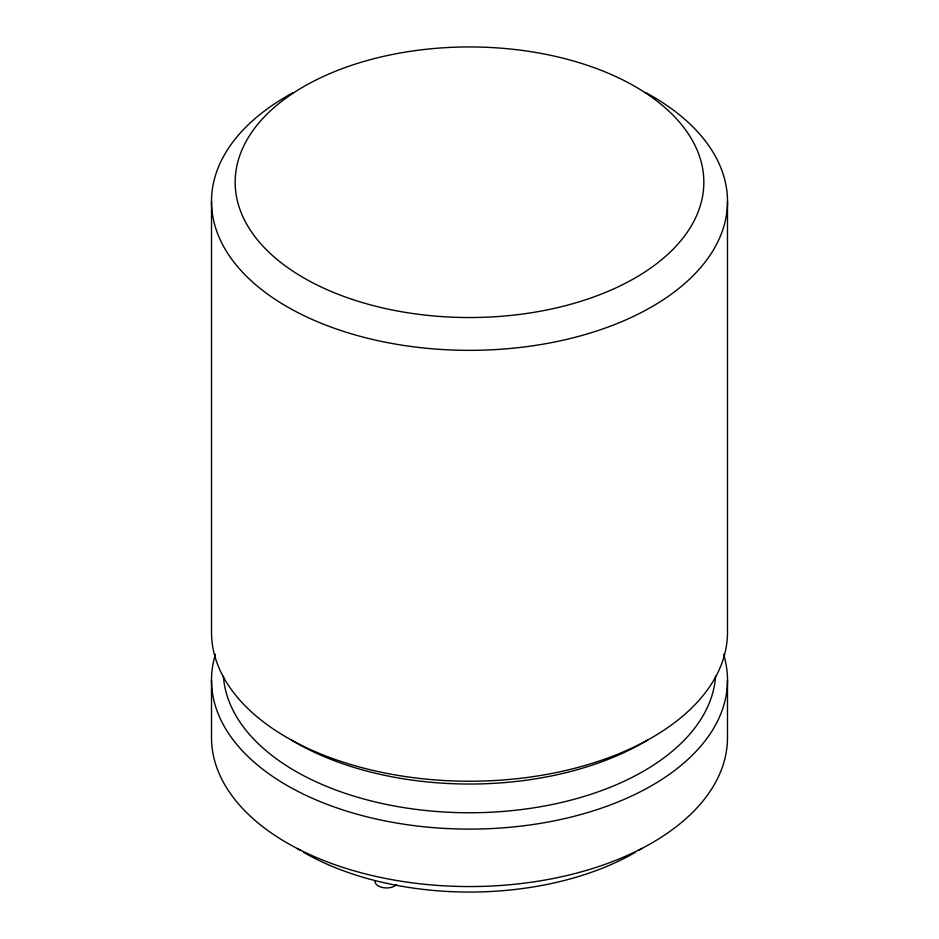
<?xml version="1.0" encoding="UTF-8"?>
<svg xmlns="http://www.w3.org/2000/svg" width="939" height="939" viewBox="0 0 939 939"><rect width="100%" height="100%" fill="white"/><g stroke="black" fill="none" stroke-linecap="round" stroke-linejoin="round"><path stroke-width="1.41" d="M727.49 201.392L727.49 632.276A257.99 148.949 0 0 1 469.5 781.236A257.99 148.949 0 0 1 211.51 632.276L211.51 201.392M727.49 680.153L727.49 737.608A257.99 148.949 0 0 1 469.5 886.557A257.99 148.949 0 0 1 211.51 737.608L211.51 680.153M645.915 92.703A257.99 148.949 0 0 1 653.896 305.574A257.99 148.949 0 0 1 285.104 305.574A257.99 148.949 0 0 1 293.085 92.703M723.57 654.26A257.99 148.949 0 0 1 469.5 829.102A257.99 148.949 0 0 1 215.43 654.26M641.795 848.457A234.339 135.298 0 0 1 639.189 850.065M635.198 852.424A234.339 135.298 0 0 1 303.802 852.424M299.811 850.065A234.339 135.298 0 0 1 297.205 848.457M715.577 676.268A246.264 142.176 0 0 1 469.5 812.763A246.264 142.176 0 0 1 223.423 676.268M647.581 740.061A246.264 142.176 0 0 1 291.419 740.061M396.645 884.585A11.62 6.714 0 0 1 383.57 887.719A11.62 6.714 0 0 1 374.954 881.228M352.325 299.412A234.339 135.298 0 0 0 703.839 182.248A234.339 135.298 0 0 0 352.325 65.073A234.339 135.298 0 0 0 352.325 299.412"/></g></svg>
